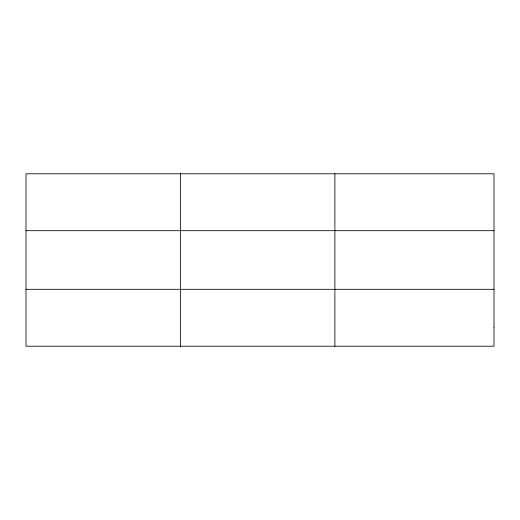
<?xml version="1.0" encoding="UTF-8"?>
<svg xmlns="http://www.w3.org/2000/svg" width="520" height="520" viewBox="0 0 520 520"><rect width="100%" height="100%" fill="white"/><g stroke="black" fill="none" stroke-linecap="round" stroke-linejoin="round"><path stroke-width="0.78" d="M180.44 173.791L180.44 346.209M334.88 173.791L334.88 346.209M26 230.685L494 230.685M26 289.315L494 289.315M494 327.243L494 346.209L26 346.209L26 173.791L494 173.791L494 327.243"/></g></svg>
